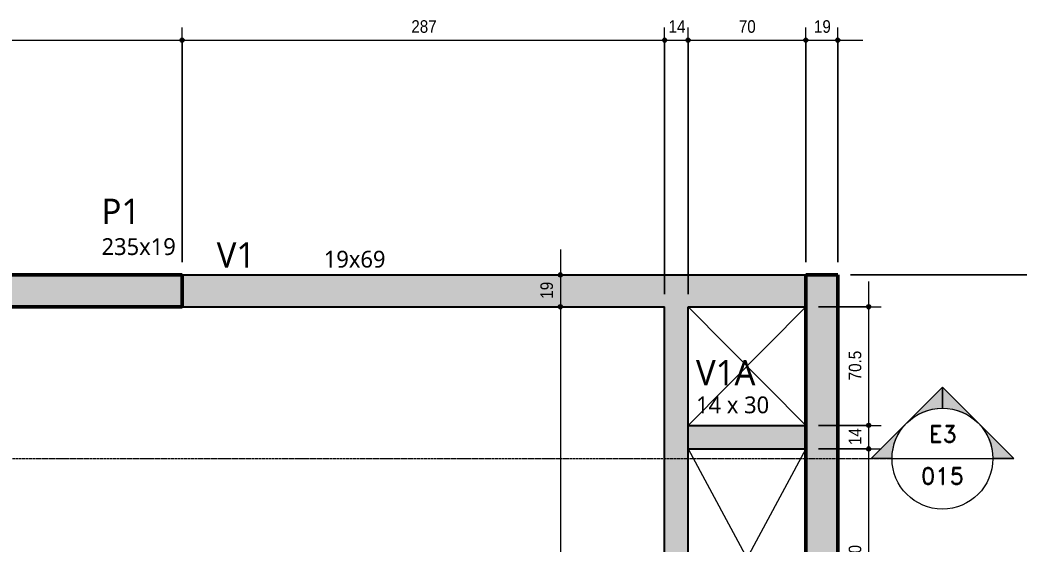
# Model space of a CAD drawing. Header units: centimetres. Extents: x -1475 to 26323, y -1238 to 84208.
# Drawn here: x 8141 to 8736, y 513 to 825 of the extents above; entities that cross this region are included whole.
import ezdxf

# ---------------------------------------------------------------- set-up
doc = ezdxf.new("R2010")
doc.units = ezdxf.units.CM
doc.linetypes.add('Centro de 6 mm', pattern=[1.32, 0.6, -0.24, 0.24, -0.24])
doc.linetypes.add('Hidden', pattern=[0.714375, 0.47625, -0.238125])
for name, color, linetype, lineweight in [('A-ANNO-DIMS', 7, 'Continuous', 9), ('A-ANNO-DIMS-50', 7, 'Continuous', 9), ('A-DETL', 7, 'Hidden', 18), ('G-ANNO-SYMB', 7, 'Continuous', 9), ('S-BEAM', 7, 'Continuous', 9), ('S-BEAM-IDEN', 7, 'Continuous', 9), ('S-COLS', 7, 'Continuous', 9), ('S-COLS-IDEN', 7, 'Continuous', 9)]:
    doc.layers.add(name, color=color, linetype=linetype, lineweight=lineweight)
doc.styles.add('Fira Sans', font='', dxfattribs={"width": 0.9, "height": 7.5})
doc.styles.add('Gadugi', font='gadugi.ttf', dxfattribs={"height": 10})
doc.styles.add('Gadugi_1', font='gadugi.ttf', dxfattribs={"height": 15})
doc.styles.add('RomanD', font='romand__.ttf', dxfattribs={"height": 10})
doc.styles.get('Fira Sans').set_extended_font_data('Fira Sans')
doc.dimstyles.new('PED_R80_1_5mm_ACIMA_As_ESQ__R00', dxfattribs={"dimscale": 30.48, "dimtxt": 10.229846, "dimasz": 0.328084, "dimexe": 0.246063, "dimexo": 0.246063, "dimgap": 0.049213, "dimtad": 1, "dimdec": 1, "dimrnd": 0.5, "dimdsep": 46, "dimtxsty": 'Fira Sans', "dimblk1": 'DOTSMALL', "dimblk2": 'DOTSMALL', "dimsah": 1, "dimcen": 0.09, "dimdle": 0.492126, "dimazin": 0, "dimtfac": 1, "dimtdec": 4, "dimtix": 1, "dimtmove": 0, "dimatfit": 3, "dimfxl": 1, "dimtvp": 1, "dimtolj": 1, "dimtzin": 0, "dimarcsym": 2})
doc.dimstyles.new('PED_R80_1_5mm_ACIMA_As_ESQ__R00_4', dxfattribs={"dimscale": 30.48, "dimtxt": 10.229846, "dimasz": 0.328084, "dimexe": 0.246063, "dimexo": 0.246063, "dimgap": 0.049213, "dimtad": 1, "dimdec": 1, "dimrnd": 0.5, "dimdsep": 46, "dimtxsty": 'Fira Sans', "dimblk1": 'DOTSMALL', "dimblk2": 'DOTSMALL', "dimsah": 1, "dimcen": 0.09, "dimdle": 0.492126, "dimazin": 0, "dimtfac": 1, "dimtdec": 4, "dimtix": 1, "dimtmove": 0, "dimatfit": 3, "dimfxl": 1, "dimtvp": 1, "dimtolj": 1, "dimtzin": 0, "dimarcsym": 2})

# ---------------------------------------------------------------- blocks, each defined once
blk = doc.blocks.new('Corte - M_Cabeça do corte - Preenchida-2060824-PL300 - FORMA DO DUPLEX SUPERIOR')
at = {"layer": 'G-ANNO-SYMB'}
h = blk.add_hatch(color=256, dxfattribs=at)
edge = h.paths.add_edge_path(flags=0)
edge.add_line((-0.6, 0.849), (-0.6, 0.6))
edge.add_arc((-0.6, 0), 0.6, 90, 135)
edge.add_line((-1.024, 0.424), (-0.6, 0.849))
h = blk.add_hatch(color=256, dxfattribs=at)
edge = h.paths.add_edge_path(flags=0)
edge.add_line((-0.6, 0.849), (-0.176, 0.424))
edge.add_arc((-0.6, 0), 0.6, 45, 90)
edge.add_line((-0.6, 0.6), (-0.6, 0.849))
h = blk.add_hatch(color=256, dxfattribs=at)
edge = h.paths.add_edge_path(flags=0)
edge.add_line((-1.449, 0), (-1.024, 0.424))
edge.add_arc((-0.6, 0), 0.6, 135, 180)
edge.add_line((-1.2, 0), (-1.449, 0))
h = blk.add_hatch(color=256, dxfattribs=at)
edge = h.paths.add_edge_path(flags=0)
edge.add_line((0.249, 0), (0, 0))
edge.add_arc((-0.6, 0), 0.6, 360, 405)
edge.add_line((-0.176, 0.424), (0.249, 0))
for p, q in [((-0.6, 0.849), (-1.449, 0)), ((-0.6, 0.849), (-1.024, 0.424)), ((-0.6, 0.849), (0.249, 0)), ((-0.6, 0.6), (-0.6, 0.849)), ((-0.6, 0.849), (-0.6, 0.6)), ((-0.176, 0.424), (-0.6, 0.849)), ((-1.024, 0.424), (-1.449, 0)), ((0.249, 0), (-0.176, 0.424)), ((-1.449, 0), (-1.2, 0)), ((0, 0), (0.249, 0)), ((-1.2, 0), (-1.449, 0)), ((0, 0), (0.249, 0))]:
    blk.add_line(p, q, dxfattribs=at)
for start, end in [(360, 180), (90, 135), (45, 90), (135, 180), (360, 45), (180, 360)]:
    blk.add_arc((-0.6, 0), 0.6, start, end, dxfattribs=at)
blk = doc.blocks.new('DIMBLOCK59-PL300 - FORMA DO DUPLEX SUPERIOR')
at = {"layer": 'A-ANNO-DIMS-50', "true_color": 0x000032}
h = blk.add_hatch(color=178, dxfattribs=at)
edge = h.paths.add_edge_path(flags=0)
edge.add_arc((8462.78, 673.75), 1.25, 0, 360)
h = blk.add_hatch(color=178, dxfattribs=at)
edge = h.paths.add_edge_path(flags=0)
edge.add_arc((8462.78, 654.75), 1.25, 0, 360)
at = {"layer": 'A-ANNO-DIMS-50', "color": 178, "true_color": 0x000032}
for p, q in [((8462.78, 688.75), (8462.78, 654.75)), ((8457.05, 673.75), (8470.28, 673.75)), ((8462.78, 673.75), (8457.05, 673.75)), ((8457.05, 654.75), (8470.28, 654.75)), ((8462.78, 654.75), (8457.05, 654.75))]:
    blk.add_line(p, q, dxfattribs=at)
for centre in [(8462.78, 673.75), (8462.78, 654.75)]:
    blk.add_circle(centre, 1.25, dxfattribs=at)
at = {"layer": 'A-ANNO-DIMS-50', "color": 0, "insert": (8450.89, 659.59), "char_height": 7.5, "width": 11.1741, "attachment_point": 1, "rotation": 90, "line_spacing_factor": 1.049215, "style": 'Fira Sans'}
blk.add_mtext('19', dxfattribs=at)
blk = doc.blocks.new('_DotSmall')
at = {"color": 0, "linetype": 'ByBlock', "const_width": 0.5}
blk.add_lwpolyline([(-0.0625, 0, 1), (0.0625, 0, 1)], format="xyb", close=True, dxfattribs=at)
blk = doc.blocks.new('DIMBLOCK60-PL300 - FORMA DO DUPLEX SUPERIOR')
at = {"layer": 'A-ANNO-DIMS-50', "true_color": 0x000032}
h = blk.add_hatch(color=178, dxfattribs=at)
edge = h.paths.add_edge_path(flags=0)
edge.add_arc((8462.78, 654.75), 1.25, 0, 360)
h = blk.add_hatch(color=178, dxfattribs=at)
edge = h.paths.add_edge_path(flags=0)
edge.add_arc((8462.78, 345.75), 1.25, 0, 360)
at = {"layer": 'A-ANNO-DIMS-50', "color": 178, "true_color": 0x000032}
for p, q in [((8457.05, 654.75), (8470.28, 654.75)), ((8462.78, 654.75), (8457.05, 654.75)), ((8462.78, 654.75), (8462.78, 345.75)), ((8457.05, 345.75), (8470.28, 345.75)), ((8462.78, 345.75), (8457.05, 345.75))]:
    blk.add_line(p, q, dxfattribs=at)
for centre in [(8462.78, 654.75), (8462.78, 345.75)]:
    blk.add_circle(centre, 1.25, dxfattribs=at)
at = {"layer": 'A-ANNO-DIMS-50', "color": 0, "insert": (8450.89, 492.58), "char_height": 7.5, "width": 18.4137, "attachment_point": 1, "rotation": 90, "line_spacing_factor": 1.049215, "style": 'Fira Sans'}
blk.add_mtext('309', dxfattribs=at)
blk = doc.blocks.new('DIMBLOCK76-PL300 - FORMA DO DUPLEX SUPERIOR')
at = {"layer": 'A-ANNO-DIMS-50', "true_color": 0x000032}
h = blk.add_hatch(color=178, dxfattribs=at)
edge = h.paths.add_edge_path(flags=0)
edge.add_arc((8943.39, 673.75), 1.25, 0, 360)
h = blk.add_hatch(color=178, dxfattribs=at)
edge = h.paths.add_edge_path(flags=0)
edge.add_arc((8943.39, 409.25), 1.25, 0, 360)
at = {"layer": 'A-ANNO-DIMS-50', "color": 178, "true_color": 0x000032}
for p, q in [((8943.39, 688.75), (8943.39, 409.25)), ((8635.28, 673.75), (8950.89, 673.75)), ((8943.39, 673.75), (8635.28, 673.75)), ((8937.66, 409.25), (8950.89, 409.25)), ((8943.39, 409.25), (8937.66, 409.25))]:
    blk.add_line(p, q, dxfattribs=at)
for centre in [(8943.39, 673.75), (8943.39, 409.25)]:
    blk.add_circle(centre, 1.25, dxfattribs=at)
at = {"layer": 'A-ANNO-DIMS-50', "color": 0, "insert": (8931.5, 530.42), "char_height": 7.5, "width": 26.5976, "attachment_point": 1, "rotation": 90, "line_spacing_factor": 1.049215, "style": 'Fira Sans'}
blk.add_mtext('264.5', dxfattribs=at)
blk = doc.blocks.new('DIMBLOCK221-PL300 - FORMA DO DUPLEX SUPERIOR')
at = {"layer": 'A-ANNO-DIMS-50', "true_color": 0x000032}
h = blk.add_hatch(color=178, dxfattribs=at)
edge = h.paths.add_edge_path(flags=0)
edge.add_arc((8002.78, 813.3), 1.25, 0, 360)
h = blk.add_hatch(color=178, dxfattribs=at)
edge = h.paths.add_edge_path(flags=0)
edge.add_arc((8237.78, 813.3), 1.25, 0, 360)
at = {"layer": 'A-ANNO-DIMS-50', "color": 178, "true_color": 0x000032}
for p, q in [((8002.78, 681.25), (8002.78, 820.8)), ((8237.78, 681.25), (8237.78, 820.8)), ((7987.78, 813.3), (8237.78, 813.3)), ((8002.78, 813.3), (8002.78, 681.25)), ((8237.78, 813.3), (8237.78, 681.25))]:
    blk.add_line(p, q, dxfattribs=at)
for centre in [(8002.78, 813.3), (8237.78, 813.3)]:
    blk.add_circle(centre, 1.25, dxfattribs=at)
at = {"layer": 'A-ANNO-DIMS-50', "color": 0, "insert": (8113.07, 825.18), "char_height": 7.5, "width": 17.312, "attachment_point": 1, "line_spacing_factor": 1.049215, "style": 'Fira Sans'}
blk.add_mtext('235', dxfattribs=at)
blk = doc.blocks.new('DIMBLOCK222-PL300 - FORMA DO DUPLEX SUPERIOR')
at = {"layer": 'A-ANNO-DIMS-50', "true_color": 0x000032}
h = blk.add_hatch(color=178, dxfattribs=at)
edge = h.paths.add_edge_path(flags=0)
edge.add_arc((8237.78, 813.3), 1.25, 0, 360)
h = blk.add_hatch(color=178, dxfattribs=at)
edge = h.paths.add_edge_path(flags=0)
edge.add_arc((8524.78, 813.3), 1.25, 0, 360)
at = {"layer": 'A-ANNO-DIMS-50', "color": 178, "true_color": 0x000032}
for p, q in [((8237.78, 681.25), (8237.78, 820.8)), ((8524.78, 662.25), (8524.78, 820.8)), ((8237.78, 813.3), (8524.78, 813.3)), ((8237.78, 813.3), (8237.78, 681.25)), ((8524.78, 813.3), (8524.78, 662.25))]:
    blk.add_line(p, q, dxfattribs=at)
for centre in [(8237.78, 813.3), (8524.78, 813.3)]:
    blk.add_circle(centre, 1.25, dxfattribs=at)
at = {"layer": 'A-ANNO-DIMS-50', "color": 0, "insert": (8374.13, 825.18), "char_height": 7.5, "width": 17.1547, "attachment_point": 1, "line_spacing_factor": 1.049215, "style": 'Fira Sans'}
blk.add_mtext('287', dxfattribs=at)
blk = doc.blocks.new('DIMBLOCK223-PL300 - FORMA DO DUPLEX SUPERIOR')
at = {"layer": 'A-ANNO-DIMS-50', "true_color": 0x000032}
h = blk.add_hatch(color=178, dxfattribs=at)
edge = h.paths.add_edge_path(flags=0)
edge.add_arc((8524.78, 813.3), 1.25, 0, 360)
h = blk.add_hatch(color=178, dxfattribs=at)
edge = h.paths.add_edge_path(flags=0)
edge.add_arc((8538.78, 813.3), 1.25, 0, 360)
at = {"layer": 'A-ANNO-DIMS-50', "color": 178, "true_color": 0x000032}
for p, q in [((8524.78, 662.25), (8524.78, 820.8)), ((8538.78, 662.25), (8538.78, 820.8)), ((8524.78, 813.3), (8538.78, 813.3)), ((8524.78, 813.3), (8524.78, 662.25)), ((8538.78, 813.3), (8538.78, 662.25))]:
    blk.add_line(p, q, dxfattribs=at)
for centre in [(8524.78, 813.3), (8538.78, 813.3)]:
    blk.add_circle(centre, 1.25, dxfattribs=at)
at = {"layer": 'A-ANNO-DIMS-50', "color": 0, "insert": (8527.12, 825.18), "char_height": 7.5, "width": 11.1741, "attachment_point": 1, "line_spacing_factor": 1.049215, "style": 'Fira Sans'}
blk.add_mtext('14', dxfattribs=at)
blk = doc.blocks.new('DIMBLOCK224-PL300 - FORMA DO DUPLEX SUPERIOR')
at = {"layer": 'A-ANNO-DIMS-50', "true_color": 0x000032}
h = blk.add_hatch(color=178, dxfattribs=at)
edge = h.paths.add_edge_path(flags=0)
edge.add_arc((8538.78, 813.3), 1.25, 0, 360)
h = blk.add_hatch(color=178, dxfattribs=at)
edge = h.paths.add_edge_path(flags=0)
edge.add_arc((8608.78, 813.3), 1.25, 0, 360)
at = {"layer": 'A-ANNO-DIMS-50', "color": 178, "true_color": 0x000032}
for p, q in [((8538.78, 662.25), (8538.78, 820.8)), ((8608.78, 681.25), (8608.78, 820.8)), ((8538.78, 813.3), (8608.78, 813.3)), ((8538.78, 813.3), (8538.78, 662.25)), ((8608.78, 813.3), (8608.78, 681.25))]:
    blk.add_line(p, q, dxfattribs=at)
for centre in [(8538.78, 813.3), (8608.78, 813.3)]:
    blk.add_circle(centre, 1.25, dxfattribs=at)
at = {"layer": 'A-ANNO-DIMS-50', "color": 0, "insert": (8568.93, 825.18), "char_height": 7.5, "width": 11.6463, "attachment_point": 1, "line_spacing_factor": 1.049215, "style": 'Fira Sans'}
blk.add_mtext('70', dxfattribs=at)
blk = doc.blocks.new('DIMBLOCK225-PL300 - FORMA DO DUPLEX SUPERIOR')
at = {"layer": 'A-ANNO-DIMS-50', "true_color": 0x000032}
h = blk.add_hatch(color=178, dxfattribs=at)
edge = h.paths.add_edge_path(flags=0)
edge.add_arc((8608.78, 813.3), 1.25, 0, 360)
h = blk.add_hatch(color=178, dxfattribs=at)
edge = h.paths.add_edge_path(flags=0)
edge.add_arc((8627.78, 813.3), 1.25, 0, 360)
at = {"layer": 'A-ANNO-DIMS-50', "color": 178, "true_color": 0x000032}
for p, q in [((8608.78, 681.25), (8608.78, 820.8)), ((8627.78, 681.25), (8627.78, 820.8)), ((8608.78, 813.3), (8642.78, 813.3)), ((8608.78, 813.3), (8608.78, 681.25)), ((8627.78, 813.3), (8627.78, 681.25))]:
    blk.add_line(p, q, dxfattribs=at)
for centre in [(8608.78, 813.3), (8627.78, 813.3)]:
    blk.add_circle(centre, 1.25, dxfattribs=at)
at = {"layer": 'A-ANNO-DIMS-50', "color": 0, "insert": (8613.62, 825.18), "char_height": 7.5, "width": 11.1741, "attachment_point": 1, "line_spacing_factor": 1.049215, "style": 'Fira Sans'}
blk.add_mtext('19', dxfattribs=at)
blk = doc.blocks.new('DIMBLOCK312-PL300 - FORMA DO DUPLEX SUPERIOR')
at = {"layer": 'A-ANNO-DIMS-50', "true_color": 0x000032}
h = blk.add_hatch(color=178, dxfattribs=at)
edge = h.paths.add_edge_path(flags=0)
edge.add_arc((8646.16, 570.25), 1.25, 0, 360)
h = blk.add_hatch(color=178, dxfattribs=at)
edge = h.paths.add_edge_path(flags=0)
edge.add_arc((8646.16, 440.25), 1.25, 0, 360)
at = {"layer": 'A-ANNO-DIMS-50', "color": 178, "true_color": 0x000032}
for p, q in [((8616.28, 570.25), (8653.66, 570.25)), ((8646.16, 570.25), (8616.28, 570.25)), ((8646.16, 425.25), (8646.16, 570.25)), ((8616.28, 440.25), (8653.66, 440.25)), ((8646.16, 440.25), (8616.28, 440.25))]:
    blk.add_line(p, q, dxfattribs=at)
for centre in [(8646.16, 570.25), (8646.16, 440.25)]:
    blk.add_circle(centre, 1.25, dxfattribs=at)
at = {"layer": 'A-ANNO-DIMS-50', "color": 0, "insert": (8634.27, 498.04), "char_height": 7.5, "width": 17.312, "attachment_point": 1, "rotation": 90, "line_spacing_factor": 1.049215, "style": 'Fira Sans'}
blk.add_mtext('130', dxfattribs=at)
blk = doc.blocks.new('DIMBLOCK313-PL300 - FORMA DO DUPLEX SUPERIOR')
at = {"layer": 'A-ANNO-DIMS-50', "true_color": 0x000032}
h = blk.add_hatch(color=178, dxfattribs=at)
edge = h.paths.add_edge_path(flags=0)
edge.add_arc((8646.16, 584.25), 1.25, 0, 360)
h = blk.add_hatch(color=178, dxfattribs=at)
edge = h.paths.add_edge_path(flags=0)
edge.add_arc((8646.16, 570.25), 1.25, 0, 360)
at = {"layer": 'A-ANNO-DIMS-50', "color": 178, "true_color": 0x000032}
for p, q in [((8616.28, 584.25), (8653.66, 584.25)), ((8646.16, 584.25), (8616.28, 584.25)), ((8646.16, 570.25), (8646.16, 584.25)), ((8616.28, 570.25), (8653.66, 570.25)), ((8646.16, 570.25), (8616.28, 570.25))]:
    blk.add_line(p, q, dxfattribs=at)
for centre in [(8646.16, 584.25), (8646.16, 570.25)]:
    blk.add_circle(centre, 1.25, dxfattribs=at)
at = {"layer": 'A-ANNO-DIMS-50', "color": 0, "insert": (8634.27, 572.59), "char_height": 7.5, "width": 11.1741, "attachment_point": 1, "rotation": 90, "line_spacing_factor": 1.049215, "style": 'Fira Sans'}
blk.add_mtext('14', dxfattribs=at)
blk = doc.blocks.new('DIMBLOCK314-PL300 - FORMA DO DUPLEX SUPERIOR')
at = {"layer": 'A-ANNO-DIMS-50', "true_color": 0x000032}
h = blk.add_hatch(color=178, dxfattribs=at)
edge = h.paths.add_edge_path(flags=0)
edge.add_arc((8646.16, 654.75), 1.25, 0, 360)
h = blk.add_hatch(color=178, dxfattribs=at)
edge = h.paths.add_edge_path(flags=0)
edge.add_arc((8646.16, 584.25), 1.25, 0, 360)
at = {"layer": 'A-ANNO-DIMS-50', "color": 178, "true_color": 0x000032}
for p, q in [((8646.16, 584.25), (8646.16, 669.75)), ((8616.28, 654.75), (8653.66, 654.75)), ((8646.16, 654.75), (8616.28, 654.75)), ((8616.28, 584.25), (8653.66, 584.25)), ((8646.16, 584.25), (8616.28, 584.25))]:
    blk.add_line(p, q, dxfattribs=at)
for centre in [(8646.16, 654.75), (8646.16, 584.25)]:
    blk.add_circle(centre, 1.25, dxfattribs=at)
at = {"layer": 'A-ANNO-DIMS-50', "color": 0, "insert": (8634.27, 611.04), "char_height": 7.5, "width": 20.3023, "attachment_point": 1, "rotation": 90, "line_spacing_factor": 1.049215, "style": 'Fira Sans'}
blk.add_mtext('70.5', dxfattribs=at)

msp = doc.modelspace()

# ---------------------------------------------------------------- hatches: boundary and pattern name
at = {"layer": 'S-BEAM', "true_color": 0xa7d7e1}
for points in [[(8538.78, 654.75), (8608.78, 654.75), (8608.78, 673.75), (8237.78, 673.75), (8237.78, 654.75), (8524.78, 654.75)], [(8538.78, 345.75), (8538.78, 654.75), (8524.78, 654.75), (8524.78, 345.75)], [(8608.78, 570.25), (8608.78, 584.25), (8538.78, 584.25), (8538.78, 570.25)]]:
    msp.add_hatch(color=9, dxfattribs=at).paths.add_polyline_path(points, flags=0)
at = {"layer": 'S-COLS', "true_color": 0x808080}
for points in [[(8237.78, 654.75), (8237.78, 673.75), (8002.78, 673.75), (8002.78, 654.75)], [(8592.78, 390.25), (8627.78, 390.25), (8627.78, 673.75), (8608.78, 673.75), (8608.78, 440.25), (8573.78, 440.25), (8573.78, 390.25)]]:
    msp.add_hatch(color=8, dxfattribs=at).paths.add_polyline_path(points, flags=0)

# ---------------------------------------------------------------- linework, layer by layer
at = {"layer": 'A-DETL', "linetype": 'Continuous'}
for p, q in [((8538.78, 654.75), (8608.78, 584.25)), ((8608.78, 654.75), (8538.78, 584.25)), ((8608.78, 570.25), (8538.78, 440.25)), ((8538.78, 570.25), (8608.78, 440.25))]:
    msp.add_line(p, q, dxfattribs=at)
at = {"layer": 'G-ANNO-SYMB', "linetype": 'Centro de 6 mm'}
msp.add_line((7928.73, 564.47), (8660.05, 564.47), dxfattribs=at)
at = {"layer": 'G-ANNO-SYMB'}
msp.add_line((8660.05, 564.47), (8720.05, 564.47), dxfattribs=at)
at = {"layer": 'S-BEAM', "lineweight": 25}
for p, q in [((8237.78, 673.75), (8608.78, 673.75)), ((8237.78, 654.75), (8524.78, 654.75)), ((8524.78, 345.75), (8524.78, 654.75)), ((8538.78, 654.75), (8608.78, 654.75)), ((8538.78, 345.75), (8538.78, 654.75)), ((8538.78, 584.25), (8608.78, 584.25)), ((8538.78, 570.25), (8608.78, 570.25))]:
    msp.add_line(p, q, dxfattribs=at)
at = {"layer": 'S-COLS', "lineweight": 50}
for p, q in [((8002.78, 673.75), (8237.78, 673.75)), ((8237.78, 673.75), (8237.78, 654.75)), ((8608.78, 440.25), (8608.78, 673.75)), ((8608.78, 673.75), (8627.78, 673.75)), ((8627.78, 673.75), (8627.78, 390.25)), ((8237.78, 654.75), (8002.78, 654.75))]:
    msp.add_line(p, q, dxfattribs=at)

# ---------------------------------------------------------------- block references
at = {"layer": 'G-ANNO-SYMB', "extrusion": (0, 0, -1), "xscale": 49.99999999999998, "yscale": 49.99999999999998, "zscale": 49.99999999999998}
msp.add_blockref('Corte - M_Cabeça do corte - Preenchida-2060824-PL300 - FORMA DO DUPLEX SUPERIOR', (-8660.05, 564.47), dxfattribs=at)

# ---------------------------------------------------------------- texts
at = {"layer": 'G-ANNO-SYMB', "char_height": 10, "attachment_point": 1, "style": 'RomanD'}
for s, insert, width in [('E3', (8682.01, 584.09), 22.0464), ('015', (8677.23, 559.14), 33.6709)]:
    msp.add_mtext(s, dxfattribs=dict(at, insert=insert, width=width))
at = {"layer": 'S-BEAM-IDEN', "attachment_point": 1}
for s, insert, char_height, width, style in [('V1', (8258.34, 693.1), 15, 30.0633, 'Gadugi_1'), ('19x69', (8322.05, 688.07), 10, 44.8945, 'Gadugi'), ('V1A', (8543.43, 623.07), 15, 46.4979, 'Gadugi_1'), ('14 x 30', (8543.48, 601.44), 10, 54.5147, 'Gadugi')]:
    msp.add_mtext(s, dxfattribs=dict(at, insert=insert, char_height=char_height, width=width, style=style))
at = {"layer": 'S-COLS-IDEN', "attachment_point": 1}
for s, insert, char_height, width, style in [('P1', (8189.86, 719.04), 15, 28.4599, 'Gadugi_1'), ('235x19', (8189.86, 695.55), 10, 54.1139, 'Gadugi')]:
    msp.add_mtext(s, dxfattribs=dict(at, insert=insert, char_height=char_height, width=width, style=style))

# ---------------------------------------------------------------- dimensions: what is measured, and where the dimension line sits
at = {"layer": 'A-ANNO-DIMS', "color": 178, "true_color": 0x000032}
for base, p1, p2, override, picture, middle in [((8237.78, 813.3), (8002.78, 673.75), (8237.78, 673.75), {"dimpost": '<>', "dimfxl": 235}, 'DIMBLOCK221-PL300 - FORMA DO DUPLEX SUPERIOR', (8120.28, 818.61)), ((8524.78, 813.3), (8237.78, 673.75), (8524.78, 654.75), {"dimpost": '<>', "dimfxl": 287.62762}, 'DIMBLOCK222-PL300 - FORMA DO DUPLEX SUPERIOR', (8381.28, 818.61)), ((8538.78, 813.3), (8524.78, 654.75), (8538.78, 654.75), {"dimpost": '<>', "dimfxl": 14}, 'DIMBLOCK223-PL300 - FORMA DO DUPLEX SUPERIOR', (8531.78, 818.55)), ((8608.78, 813.3), (8538.78, 654.75), (8608.78, 673.75), {"dimpost": '<>', "dimfxl": 72.533301}, 'DIMBLOCK224-PL300 - FORMA DO DUPLEX SUPERIOR', (8573.78, 818.61)), ((8627.78, 813.3), (8608.78, 673.75), (8627.78, 673.75), {"dimpost": '<>', "dimfxl": 19}, 'DIMBLOCK225-PL300 - FORMA DO DUPLEX SUPERIOR', (8618.28, 818.67))]:
    dim = msp.add_linear_dim(base=base, p1=p1, p2=p2, dimstyle='PED_R80_1_5mm_ACIMA_As_ESQ__R00', override=override, dxfattribs=at)
    dim.commit()
    dim.dimension.update_dxf_attribs({"geometry": picture, "text_midpoint": middle})
for base, p1, p2, dimstyle, override, picture, middle in [((8462.78, 654.75), (8464.55, 673.75), (8464.55, 654.75), 'PED_R80_1_5mm_ACIMA_As_ESQ__R00', {"dimpost": '<>', "dimfxl": 19}, 'DIMBLOCK59-PL300 - FORMA DO DUPLEX SUPERIOR', (8457.41, 664.25)), ((8943.39, 409.25), (8627.78, 673.75), (8945.16, 409.25), 'PED_R80_1_5mm_ACIMA_As_ESQ__R00', {"dimpost": '<>', "dimfxl": 413.14549}, 'DIMBLOCK76-PL300 - FORMA DO DUPLEX SUPERIOR', (8938.07, 541.5)), ((8646.16, 654.75), (8608.78, 584.25), (8608.78, 654.75), 'PED_R80_1_5mm_ACIMA_As_ESQ__R00_4', {"dimpost": '<>', "dimfxl": 70.5}, 'DIMBLOCK314-PL300 - FORMA DO DUPLEX SUPERIOR', (8640.84, 619.5)), ((8462.78, 345.75), (8464.55, 654.75), (8464.55, 345.75), 'PED_R80_1_5mm_ACIMA_As_ESQ__R00', {"dimpost": '<>', "dimfxl": 309.000002}, 'DIMBLOCK60-PL300 - FORMA DO DUPLEX SUPERIOR', (8457.41, 500.25)), ((8646.16, 584.25), (8608.78, 570.25), (8608.78, 584.25), 'PED_R80_1_5mm_ACIMA_As_ESQ__R00_4', {"dimpost": '<>', "dimfxl": 14}, 'DIMBLOCK313-PL300 - FORMA DO DUPLEX SUPERIOR', (8640.91, 577.25)), ((8646.16, 570.25), (8608.78, 440.25), (8608.78, 570.25), 'PED_R80_1_5mm_ACIMA_As_ESQ__R00_4', {"dimpost": '<>', "dimfxl": 130}, 'DIMBLOCK312-PL300 - FORMA DO DUPLEX SUPERIOR', (8640.84, 505.25))]:
    dim = msp.add_linear_dim(base=base, p1=p1, p2=p2, angle=90, dimstyle=dimstyle, override=override, dxfattribs=at)
    dim.commit()
    dim.dimension.update_dxf_attribs({"geometry": picture, "text_midpoint": middle})

doc.saveas('drawing.dxf')
